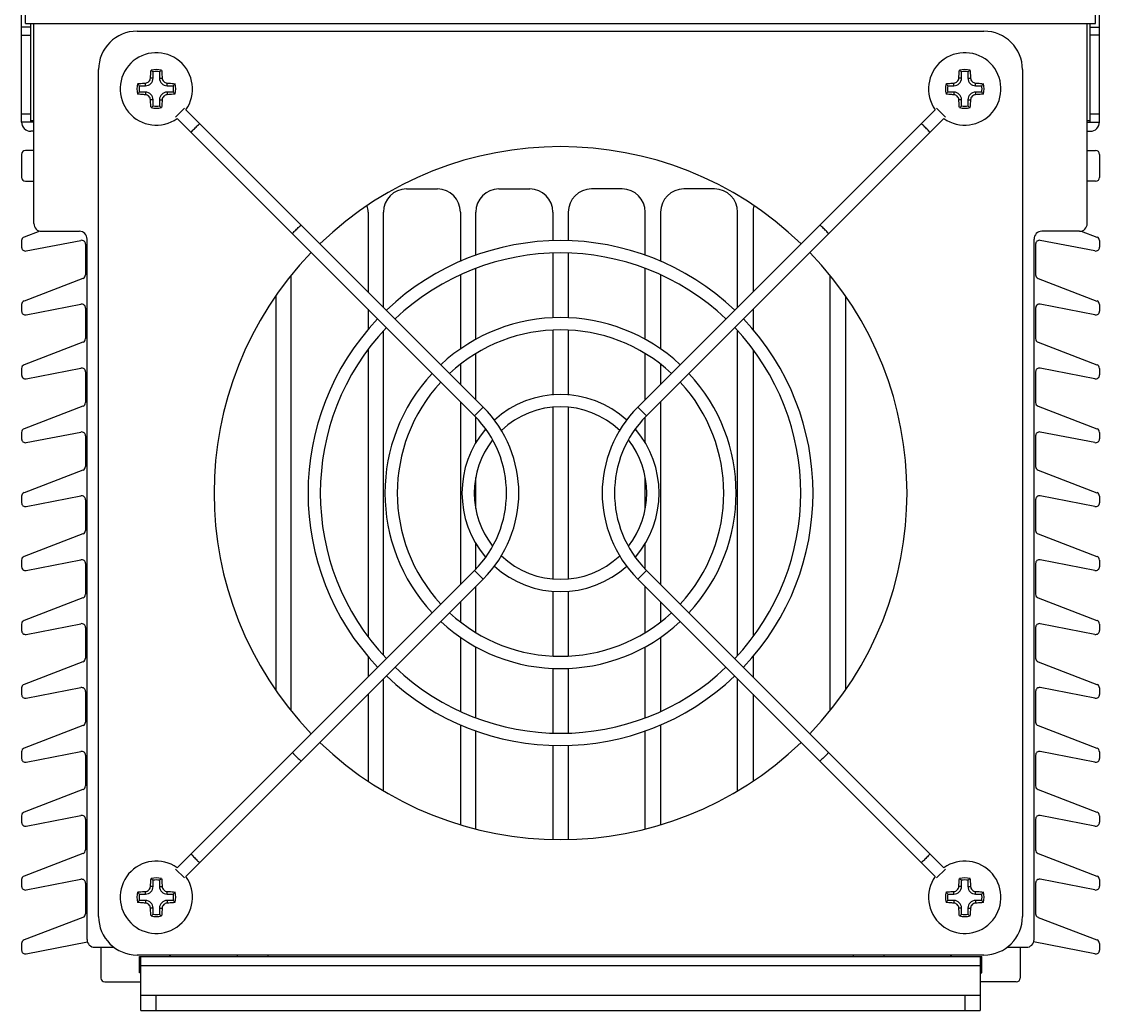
# Model space of a CAD drawing. Extents: x -425 to 6552, y -3049 to 3105.
# Drawn here: x -253 to -113, y -1290.4 to -1161.9 of the extents above; entities that cross this region are included whole.
import ezdxf

# ---------------------------------------------------------------- set-up
doc = ezdxf.new("R2010")
doc.units = 0
doc.layers.get('0').update_dxf_attribs({"linetype": 'CONTINUOUS'})

msp = doc.modelspace()

# ---------------------------------------------------------------- linework, layer by layer
at = {"color": 7, "linetype": 'CONTINUOUS'}
for p, q in [((-252.98, -1174.99), (-252.98, -1051.39)), ((-112.98, -1174.99), (-112.98, -1069.19)), ((-113.48, -1162.19), (-113.48, -1070.19)), ((-252.48, -1162.19), (-252.48, -1080.49)), ((-251.78, -1162.69), (-252.98, -1162.69)), ((-252.48, -1162.19), (-113.48, -1162.19)), ((-251.78, -1174.99), (-251.78, -1162.19)), ((-251.38, -1188.19), (-251.38, -1162.19)), ((-237.98, -1163.19), (-127.98, -1163.19)), ((-114.58, -1188.19), (-114.58, -1162.19)), ((-114.18, -1174.99), (-114.18, -1162.19)), ((-114.18, -1162.69), (-112.98, -1162.69)), ((-252.98, -1163.69), (-251.78, -1163.69)), ((-112.98, -1163.69), (-114.18, -1163.69)), ((-242.98, -1278.19), (-242.98, -1168.19)), ((-235.9, -1169.28), (-235.9, -1168.48)), ((-235.07, -1168.48), (-235.07, -1169.28)), ((-130.9, -1169.28), (-130.9, -1168.48)), ((-130.07, -1168.48), (-130.07, -1169.28)), ((-122.98, -1168.19), (-122.98, -1278.19)), ((-237.7, -1170.28), (-236.9, -1170.28)), ((-236.9, -1170.28), (-236.9, -1169.94)), ((-235.9, -1169.28), (-236.24, -1169.28)), ((-235.07, -1169.28), (-234.73, -1169.28)), ((-234.07, -1170.28), (-234.07, -1169.94)), ((-234.07, -1170.28), (-233.27, -1170.28)), ((-132.7, -1170.28), (-131.9, -1170.28)), ((-131.9, -1170.28), (-131.9, -1169.94)), ((-130.9, -1169.28), (-131.24, -1169.28)), ((-130.07, -1169.28), (-129.73, -1169.28)), ((-129.07, -1170.28), (-129.07, -1169.94)), ((-129.07, -1170.28), (-128.27, -1170.28)), ((-236.9, -1171.11), (-237.7, -1171.11)), ((-236.9, -1171.11), (-236.9, -1171.45)), ((-234.07, -1171.11), (-234.07, -1171.45)), ((-233.27, -1171.11), (-234.07, -1171.11)), ((-131.9, -1171.11), (-132.7, -1171.11)), ((-131.9, -1171.11), (-131.9, -1171.45)), ((-128.27, -1171.11), (-129.07, -1171.11)), ((-129.07, -1171.11), (-129.07, -1171.45)), ((-235.9, -1172.11), (-236.24, -1172.11)), ((-235.9, -1172.9), (-235.9, -1172.11)), ((-235.07, -1172.11), (-235.07, -1172.9)), ((-235.07, -1172.11), (-234.73, -1172.11)), ((-130.9, -1172.11), (-131.24, -1172.11)), ((-130.9, -1172.9), (-130.9, -1172.11)), ((-130.07, -1172.11), (-129.73, -1172.11)), ((-130.07, -1172.11), (-130.07, -1172.9)), ((-251.78, -1173.99), (-252.98, -1173.99)), ((-232.97, -1174.34), (-231.83, -1173.21)), ((-194.16, -1213.15), (-232.78, -1174.53)), ((-193.03, -1212.02), (-231.65, -1173.4)), ((-172.94, -1212.02), (-134.32, -1173.4)), ((-171.81, -1213.15), (-133.19, -1174.53)), ((-133, -1174.34), (-134.14, -1173.21)), ((-112.98, -1173.99), (-114.18, -1173.99)), ((-251.38, -1174.99), (-252.98, -1174.99)), ((-251.78, -1174.79), (-251.38, -1174.79)), ((-114.58, -1174.79), (-114.18, -1174.79)), ((-114.58, -1174.99), (-112.98, -1174.99)), ((-251.38, -1176.19), (-251.78, -1176.19)), ((-114.58, -1176.19), (-114.18, -1176.19)), ((-251.38, -1178.69), (-252.48, -1178.69)), ((-114.58, -1178.69), (-113.48, -1178.69)), ((-252.98, -1179.19), (-252.98, -1182.19)), ((-112.98, -1179.19), (-112.98, -1182.19)), ((-252.48, -1182.69), (-251.38, -1182.69)), ((-113.48, -1182.69), (-114.58, -1182.69)), ((-202.98, -1183.69), (-198.98, -1183.69)), ((-190.98, -1183.69), (-186.98, -1183.69)), ((-174.98, -1183.69), (-178.98, -1183.69)), ((-162.98, -1183.69), (-166.98, -1183.69)), ((-207.98, -1186.69), (-207.98, -1197.06)), ((-205.98, -1199.06), (-205.98, -1186.69)), ((-195.98, -1186.69), (-195.98, -1193.11)), ((-193.98, -1192.3), (-193.98, -1186.69)), ((-183.98, -1186.69), (-183.98, -1190.44)), ((-181.98, -1186.69), (-181.98, -1190.44)), ((-171.98, -1192.3), (-171.98, -1186.69)), ((-169.98, -1186.69), (-169.98, -1193.11)), ((-159.98, -1199.06), (-159.98, -1186.69)), ((-157.98, -1186.69), (-157.98, -1197.06)), ((-250.63, -1189.16), (-252.66, -1189.94)), ((-250.38, -1189.19), (-245.48, -1189.19)), ((-115.58, -1189.19), (-120.48, -1189.19)), ((-115.34, -1189.16), (-113.31, -1189.94)), ((-252.98, -1190.4), (-252.98, -1191.25)), ((-252.39, -1191.74), (-245.28, -1190.36)), ((-244.68, -1190.85), (-244.68, -1194.83)), ((-244.48, -1281.19), (-244.48, -1190.19)), ((-121.48, -1281.19), (-121.48, -1190.19)), ((-121.28, -1190.85), (-121.28, -1194.83)), ((-113.58, -1191.74), (-120.69, -1190.36)), ((-112.98, -1190.4), (-112.98, -1191.25)), ((-183.98, -1192.04), (-183.98, -1200.44)), ((-181.98, -1192.04), (-181.98, -1200.44)), ((-193.98, -1203.23), (-193.98, -1194.01)), ((-171.98, -1203.23), (-171.98, -1194.01)), ((-245.01, -1195.3), (-252.66, -1198.24)), ((-217.98, -1251.42), (-217.98, -1194.96)), ((-195.98, -1194.84), (-195.98, -1204.48)), ((-169.98, -1194.84), (-169.98, -1204.48)), ((-147.98, -1251.42), (-147.98, -1194.96)), ((-120.96, -1195.3), (-113.31, -1198.24)), ((-219.98, -1197.63), (-219.98, -1248.75)), ((-145.98, -1197.63), (-145.98, -1248.75)), ((-252.98, -1198.7), (-252.98, -1199.55)), ((-252.39, -1200.04), (-245.28, -1198.66)), ((-244.68, -1199.15), (-244.68, -1203.13)), ((-207.98, -1199.32), (-207.98, -1201.97)), ((-157.98, -1199.32), (-157.98, -1201.97)), ((-121.28, -1199.15), (-121.28, -1203.13)), ((-113.58, -1200.04), (-120.69, -1198.66)), ((-112.98, -1198.7), (-112.98, -1199.55)), ((-205.98, -1244.23), (-205.98, -1202.15)), ((-183.98, -1202.04), (-183.98, -1210.45)), ((-181.98, -1202.04), (-181.98, -1210.45)), ((-159.98, -1244.23), (-159.98, -1202.15)), ((-245.01, -1203.6), (-252.66, -1206.54)), ((-120.96, -1203.6), (-113.31, -1206.54)), ((-207.98, -1204.57), (-207.98, -1241.81)), ((-193.98, -1211.06), (-193.98, -1205.1)), ((-171.98, -1211.06), (-171.98, -1205.1)), ((-157.98, -1204.57), (-157.98, -1241.81)), ((-195.98, -1206.47), (-195.98, -1209.06)), ((-169.98, -1206.47), (-169.98, -1209.06)), ((-252.98, -1207), (-252.98, -1207.85)), ((-252.39, -1208.34), (-245.28, -1206.96)), ((-244.68, -1207.45), (-244.68, -1211.43)), ((-121.28, -1207.45), (-121.28, -1211.43)), ((-113.58, -1208.34), (-120.69, -1206.96)), ((-112.98, -1207), (-112.98, -1207.85)), ((-245.01, -1211.9), (-252.66, -1214.84)), ((-195.98, -1211.32), (-195.98, -1235.06)), ((-194.16, -1213.15), (-193.03, -1212.02)), ((-183.98, -1212.05), (-183.98, -1234.34)), ((-181.98, -1212.05), (-181.98, -1234.34)), ((-171.81, -1213.15), (-172.94, -1212.02)), ((-169.98, -1211.32), (-169.98, -1235.06)), ((-120.96, -1211.9), (-113.31, -1214.84)), ((-193.98, -1216.67), (-193.98, -1213.34)), ((-171.98, -1216.67), (-171.98, -1213.34)), ((-252.98, -1215.3), (-252.98, -1216.15)), ((-252.39, -1216.64), (-245.28, -1215.26)), ((-244.68, -1215.75), (-244.68, -1219.73)), ((-121.28, -1215.75), (-121.28, -1219.73)), ((-113.58, -1216.64), (-120.69, -1215.26)), ((-112.98, -1215.3), (-112.98, -1216.15)), ((-245.01, -1220.2), (-252.66, -1223.14)), ((-120.96, -1220.2), (-113.31, -1223.14)), ((-193.98, -1225.21), (-193.98, -1221.17)), ((-171.98, -1225.21), (-171.98, -1221.17)), ((-252.39, -1224.94), (-245.28, -1223.56)), ((-113.58, -1224.94), (-120.69, -1223.56)), ((-252.98, -1223.6), (-252.98, -1224.45)), ((-244.68, -1224.05), (-244.68, -1228.03)), ((-121.28, -1224.05), (-121.28, -1228.03)), ((-112.98, -1223.6), (-112.98, -1224.45)), ((-245.01, -1228.5), (-252.66, -1231.44)), ((-120.96, -1228.5), (-113.31, -1231.44)), ((-193.98, -1233.04), (-193.98, -1229.71)), ((-171.98, -1233.04), (-171.98, -1229.71)), ((-252.98, -1231.9), (-252.98, -1232.75)), ((-252.39, -1233.24), (-245.28, -1231.86)), ((-113.58, -1233.24), (-120.69, -1231.86)), ((-112.98, -1231.9), (-112.98, -1232.75)), ((-244.68, -1232.35), (-244.68, -1236.33)), ((-194.16, -1233.23), (-232.78, -1271.85)), ((-194.16, -1233.23), (-193.03, -1234.36)), ((-171.81, -1233.23), (-172.94, -1234.36)), ((-171.81, -1233.23), (-133.19, -1271.85)), ((-121.28, -1232.35), (-121.28, -1236.33)), ((-193.03, -1234.36), (-231.65, -1272.99)), ((-172.94, -1234.36), (-134.32, -1272.99)), ((-193.98, -1241.28), (-193.98, -1235.32)), ((-183.98, -1235.94), (-183.98, -1244.34)), ((-181.98, -1235.94), (-181.98, -1244.34)), ((-171.98, -1241.28), (-171.98, -1235.32)), ((-245.01, -1236.8), (-252.66, -1239.74)), ((-195.98, -1237.32), (-195.98, -1239.91)), ((-169.98, -1237.32), (-169.98, -1239.91)), ((-120.96, -1236.8), (-113.31, -1239.74)), ((-252.98, -1240.2), (-252.98, -1241.05)), ((-252.39, -1241.54), (-245.28, -1240.16)), ((-113.58, -1241.54), (-120.69, -1240.16)), ((-112.98, -1240.2), (-112.98, -1241.05)), ((-244.68, -1240.65), (-244.68, -1244.63)), ((-121.28, -1240.65), (-121.28, -1244.63)), ((-195.98, -1241.9), (-195.98, -1251.55)), ((-193.98, -1252.37), (-193.98, -1243.15)), ((-171.98, -1252.37), (-171.98, -1243.15)), ((-169.98, -1241.9), (-169.98, -1251.55)), ((-207.98, -1244.41), (-207.98, -1247.06)), ((-157.98, -1244.41), (-157.98, -1247.06)), ((-245.01, -1245.1), (-252.66, -1248.04)), ((-183.98, -1245.94), (-183.98, -1254.35)), ((-181.98, -1245.94), (-181.98, -1254.35)), ((-120.96, -1245.1), (-113.31, -1248.04)), ((-205.98, -1261.85), (-205.98, -1247.32)), ((-159.98, -1261.85), (-159.98, -1247.32)), ((-252.98, -1248.5), (-252.98, -1249.35)), ((-252.39, -1249.84), (-245.28, -1248.46)), ((-113.58, -1249.84), (-120.69, -1248.46)), ((-112.98, -1248.5), (-112.98, -1249.35)), ((-244.68, -1248.95), (-244.68, -1252.93)), ((-207.98, -1249.32), (-207.98, -1260.57)), ((-157.98, -1249.32), (-157.98, -1260.57)), ((-121.28, -1248.95), (-121.28, -1252.93)), ((-245.01, -1253.4), (-252.66, -1256.34)), ((-195.98, -1253.28), (-195.98, -1266.24)), ((-193.98, -1266.81), (-193.98, -1254.08)), ((-171.98, -1266.81), (-171.98, -1254.08)), ((-169.98, -1253.28), (-169.98, -1266.24)), ((-120.96, -1253.4), (-113.31, -1256.34)), ((-252.98, -1256.8), (-252.98, -1257.65)), ((-252.39, -1258.14), (-245.28, -1256.76)), ((-183.98, -1255.95), (-183.98, -1268.15)), ((-181.98, -1255.95), (-181.98, -1268.15)), ((-113.58, -1258.14), (-120.69, -1256.76)), ((-112.98, -1256.8), (-112.98, -1257.65)), ((-244.68, -1257.25), (-244.68, -1261.23)), ((-121.28, -1257.25), (-121.28, -1261.23)), ((-245.01, -1261.7), (-252.66, -1264.64)), ((-120.96, -1261.7), (-113.31, -1264.64)), ((-252.98, -1265.1), (-252.98, -1265.95)), ((-252.39, -1266.44), (-245.28, -1265.06)), ((-244.68, -1265.55), (-244.68, -1269.53)), ((-121.28, -1265.55), (-121.28, -1269.53)), ((-113.58, -1266.44), (-120.69, -1265.06)), ((-112.98, -1265.1), (-112.98, -1265.95)), ((-245.01, -1270), (-252.66, -1272.94)), ((-120.96, -1270), (-113.31, -1272.94)), ((-232.97, -1272.04), (-231.83, -1273.17)), ((-133, -1272.04), (-134.14, -1273.17)), ((-252.98, -1273.4), (-252.98, -1274.25)), ((-252.39, -1274.74), (-245.28, -1273.36)), ((-244.68, -1273.85), (-244.68, -1277.83)), ((-235.9, -1274.28), (-235.9, -1273.48)), ((-235.07, -1273.48), (-235.07, -1274.28)), ((-130.9, -1274.28), (-130.9, -1273.48)), ((-130.07, -1273.48), (-130.07, -1274.28)), ((-121.28, -1273.85), (-121.28, -1277.83)), ((-113.58, -1274.74), (-120.69, -1273.36)), ((-112.98, -1273.4), (-112.98, -1274.25)), ((-237.7, -1275.28), (-236.9, -1275.28)), ((-236.9, -1275.28), (-236.9, -1274.94)), ((-235.9, -1274.28), (-236.24, -1274.28)), ((-235.07, -1274.28), (-234.73, -1274.28)), ((-234.07, -1275.28), (-234.07, -1274.94)), ((-234.07, -1275.28), (-233.27, -1275.28)), ((-132.7, -1275.28), (-131.9, -1275.28)), ((-131.9, -1275.28), (-131.9, -1274.94)), ((-130.9, -1274.28), (-131.24, -1274.28)), ((-130.07, -1274.28), (-129.73, -1274.28)), ((-129.07, -1275.28), (-129.07, -1274.94)), ((-129.07, -1275.28), (-128.27, -1275.28)), ((-236.9, -1276.11), (-237.7, -1276.11)), ((-236.9, -1276.11), (-236.9, -1276.45)), ((-233.27, -1276.11), (-234.07, -1276.11)), ((-234.07, -1276.11), (-234.07, -1276.45)), ((-131.9, -1276.11), (-132.7, -1276.11)), ((-131.9, -1276.11), (-131.9, -1276.45)), ((-128.27, -1276.11), (-129.07, -1276.11)), ((-129.07, -1276.11), (-129.07, -1276.45)), ((-235.9, -1277.11), (-236.24, -1277.11)), ((-235.9, -1277.9), (-235.9, -1277.11)), ((-235.07, -1277.11), (-234.73, -1277.11)), ((-235.07, -1277.11), (-235.07, -1277.9)), ((-130.9, -1277.11), (-131.24, -1277.11)), ((-130.9, -1277.9), (-130.9, -1277.11)), ((-130.07, -1277.11), (-129.73, -1277.11)), ((-130.07, -1277.11), (-130.07, -1277.9)), ((-245.01, -1278.3), (-252.66, -1281.24)), ((-120.96, -1278.3), (-113.31, -1281.24)), ((-252.98, -1281.7), (-252.98, -1282.55)), ((-252.39, -1283.04), (-244.43, -1281.5)), ((-243.48, -1282.19), (-240.97, -1282.19)), ((-242.68, -1282.19), (-242.68, -1286.19)), ((-125, -1282.19), (-122.48, -1282.19)), ((-123.28, -1282.19), (-123.28, -1286.19)), ((-113.58, -1283.04), (-121.54, -1281.5)), ((-112.98, -1281.7), (-112.98, -1282.55)), ((-127.98, -1283.19), (-237.98, -1283.19)), ((-237.68, -1283.39), (-128.28, -1283.39)), ((-237.68, -1285.49), (-237.68, -1283.39)), ((-237.48, -1290.39), (-237.48, -1283.39)), ((-224.98, -1283.19), (-224.98, -1283.39)), ((-220.98, -1283.19), (-220.98, -1283.39)), ((-144.98, -1283.19), (-144.98, -1283.39)), ((-140.98, -1283.19), (-140.98, -1283.39)), ((-128.48, -1283.39), (-128.48, -1290.39)), ((-128.28, -1285.49), (-128.28, -1283.39)), ((-128.48, -1284.59), (-237.48, -1284.59)), ((-237.48, -1285.49), (-237.68, -1285.49)), ((-128.48, -1285.49), (-128.28, -1285.49)), ((-242.18, -1286.69), (-237.48, -1286.69)), ((-123.78, -1286.69), (-128.48, -1286.69)), ((-237.48, -1288.39), (-128.48, -1288.39)), ((-235.48, -1290.39), (-235.48, -1288.39)), ((-130.48, -1288.39), (-130.48, -1290.39)), ((-237.48, -1290.39), (-128.48, -1290.39))]:
    msp.add_line(p, q, dxfattribs=at)
for centre, radius, start, end in [((-237.98, -1168.19), 5, 90, 180), ((-127.98, -1168.19), 5, 0, 90), ((-235.48, -1170.69), 4.7, 324.8145, 305.1855), ((-130.48, -1170.69), 4.7, 234.8145, 215.1855), ((-235.48, -1170.69), 2.52, 74.2586, 105.7414), ((-240.73, -1174.3), 7.57, 50.3231, 52.9243), ((-235.48, -1170.69), 2.25, 79.3916, 100.6084), ((-230.24, -1174.3), 7.57, 127.0757, 129.6769), ((-130.48, -1170.69), 2.52, 74.2586, 105.7414), ((-135.73, -1174.3), 7.57, 50.3231, 52.9243), ((-130.48, -1170.69), 2.25, 79.3916, 100.6084), ((-125.24, -1174.3), 7.57, 127.0757, 129.6769), ((-235.48, -1170.69), 2.52, 164.2586, 195.7414), ((-231.87, -1165.45), 7.57, 217.0757, 219.6769), ((-235.48, -1170.69), 2.25, 169.3916, 190.6084), ((-236.9, -1169.28), 1, 270, 0), ((-234.07, -1169.28), 1, 180, 270), ((-239.1, -1165.45), 7.57, 320.3231, 322.9243), ((-235.48, -1170.69), 2.25, 349.3916, 10.6084), ((-235.48, -1170.69), 2.52, 344.2586, 15.7414), ((-130.48, -1170.69), 2.52, 164.2586, 195.7414), ((-126.87, -1165.45), 7.57, 217.0757, 219.6769), ((-130.48, -1170.69), 2.25, 169.3916, 190.6084), ((-131.9, -1169.28), 1, 270, 0), ((-129.07, -1169.28), 1, 180, 270), ((-134.1, -1165.45), 7.57, 320.3231, 322.9243), ((-130.48, -1170.69), 2.25, 349.3916, 10.6084), ((-130.48, -1170.69), 2.52, 344.2586, 15.7414), ((-231.87, -1175.94), 7.57, 140.3231, 142.9243), ((-236.9, -1172.11), 1, 0, 90), ((-234.07, -1172.11), 1, 90, 180), ((-239.1, -1175.94), 7.57, 37.0757, 39.6769), ((-126.87, -1175.94), 7.57, 140.3231, 142.9243), ((-131.9, -1172.11), 1, 0, 90), ((-129.07, -1172.11), 1, 90, 180), ((-134.1, -1175.94), 7.57, 37.0757, 39.6769), ((-240.73, -1167.08), 7.57, 307.0757, 309.6769), ((-235.48, -1170.69), 2.52, 254.2586, 285.7414), ((-235.48, -1170.69), 2.25, 259.3916, 280.6084), ((-230.24, -1167.08), 7.57, 230.3231, 232.9243), ((-135.73, -1167.08), 7.57, 307.0757, 309.6769), ((-130.48, -1170.69), 2.52, 254.2586, 285.7414), ((-130.48, -1170.69), 2.25, 259.3916, 280.6084), ((-125.24, -1167.08), 7.57, 230.3231, 232.9243), ((-251.78, -1174.99), 1.2, 180, 270), ((-114.18, -1174.99), 1.2, 270, 0), ((-252.48, -1179.19), 0.5, 90, 180), ((-182.98, -1223.19), 45, 46.0168, 133.9832), ((-113.48, -1179.19), 0.5, 0, 90), ((-252.48, -1182.19), 0.5, 180, 270), ((-113.48, -1182.19), 0.5, 270, 0), ((-202.98, -1186.69), 3, 90, 180), ((-198.98, -1186.69), 3, 0, 90), ((-190.98, -1186.69), 3, 90, 180), ((-186.98, -1186.69), 3, 0, 90), ((-178.98, -1186.69), 3, 90, 180), ((-174.98, -1186.69), 3, 0, 90), ((-166.98, -1186.69), 3, 90, 180), ((-162.98, -1186.69), 3, 0, 90), ((-210.98, -1186.69), 3, 0, 15.4565), ((-154.98, -1186.69), 3, 164.5435, 180), ((-250.38, -1188.19), 1, 180, 270), ((-115.58, -1188.19), 1, 270, 0), ((-252.48, -1190.4), 0.5, 111, 180), ((-245.48, -1190.19), 1, 0, 90), ((-120.48, -1190.19), 1, 90, 180), ((-113.48, -1190.4), 0.5, 0, 69), ((-252.48, -1191.25), 0.5, 180, 281), ((-245.18, -1190.85), 0.5, 0, 101), ((-182.98, -1223.19), 32.8, 46.3992, 133.6008), ((-120.78, -1190.85), 0.5, 79, 180), ((-113.48, -1191.25), 0.5, 259, 0), ((-182.98, -1223.19), 45, 136.0168, 223.9832), ((-182.98, -1223.19), 31.2, 46.471, 133.529), ((-182.98, -1223.19), 45, 316.0168, 43.9832), ((-245.18, -1194.83), 0.5, 291, 0), ((-120.78, -1194.83), 0.5, 180, 249), ((-252.48, -1198.7), 0.5, 111, 180), ((-113.48, -1198.7), 0.5, 0, 69), ((-252.48, -1199.55), 0.5, 180, 281), ((-245.18, -1199.15), 0.5, 0, 101), ((-120.78, -1199.15), 0.5, 79, 180), ((-113.48, -1199.55), 0.5, 259, 0), ((-182.98, -1223.19), 32.8, 136.3992, 223.6008), ((-182.98, -1223.19), 22.8, 47.0136, 132.9864), ((-182.98, -1223.19), 32.8, 316.3992, 43.6008), ((-182.98, -1223.19), 31.2, 136.471, 223.529), ((-182.98, -1223.19), 21.2, 47.1656, 132.8344), ((-182.98, -1223.19), 31.2, 316.471, 43.529), ((-245.18, -1203.13), 0.5, 291, 0), ((-120.78, -1203.13), 0.5, 180, 249), ((-252.48, -1207), 0.5, 111, 180), ((-113.48, -1207), 0.5, 0, 69), ((-252.48, -1207.85), 0.5, 180, 281), ((-245.18, -1207.45), 0.5, 0, 101), ((-182.98, -1223.19), 22.8, 137.0136, 222.9864), ((-182.98, -1223.19), 22.8, 317.0136, 42.9864), ((-120.78, -1207.45), 0.5, 79, 180), ((-113.48, -1207.85), 0.5, 259, 0), ((-182.98, -1223.19), 21.2, 137.1656, 222.8344), ((-182.98, -1223.19), 21.2, 317.1656, 42.8344), ((-182.98, -1223.19), 12.8, 47.812, 132.188), ((-245.18, -1211.43), 0.5, 291, 0), ((-204.2, -1223.19), 15.8, 315, 45), ((-182.98, -1223.19), 11.2, 46.6495, 133.3505), ((-161.77, -1223.19), 15.8, 135, 225), ((-120.78, -1211.43), 0.5, 180, 249), ((-204.2, -1223.19), 14.2, 315, 45), ((-161.77, -1223.19), 14.2, 135, 225), ((-252.48, -1215.3), 0.5, 111, 180), ((-182.98, -1223.19), 12.8, 139.4702, 220.5298), ((-182.98, -1223.19), 12.8, 319.4702, 40.5298), ((-113.48, -1215.3), 0.5, 0, 69), ((-252.48, -1216.15), 0.5, 180, 281), ((-245.18, -1215.75), 0.5, 0, 101), ((-182.98, -1223.19), 11.2, 141.9406, 218.0594), ((-182.98, -1223.19), 11.2, 321.9406, 38.0594), ((-120.78, -1215.75), 0.5, 79, 180), ((-113.48, -1216.15), 0.5, 259, 0), ((-245.18, -1219.73), 0.5, 291, 0), ((-120.78, -1219.73), 0.5, 180, 249), ((-252.48, -1223.6), 0.5, 111, 180), ((-245.18, -1224.05), 0.5, 0, 101), ((-120.78, -1224.05), 0.5, 79, 180), ((-113.48, -1223.6), 0.5, 0, 69), ((-252.48, -1224.45), 0.5, 180, 281), ((-113.48, -1224.45), 0.5, 259, 0), ((-245.18, -1228.03), 0.5, 291, 0), ((-120.78, -1228.03), 0.5, 180, 249), ((-252.48, -1231.9), 0.5, 111, 180), ((-245.18, -1232.35), 0.5, 0, 101), ((-182.98, -1223.19), 11.2, 226.6495, 313.3505), ((-120.78, -1232.35), 0.5, 79, 180), ((-113.48, -1231.9), 0.5, 0, 69), ((-252.48, -1232.75), 0.5, 180, 281), ((-182.98, -1223.19), 12.8, 227.812, 312.188), ((-113.48, -1232.75), 0.5, 259, 0), ((-245.18, -1236.33), 0.5, 291, 0), ((-120.78, -1236.33), 0.5, 180, 249), ((-182.98, -1223.19), 21.2, 227.1656, 312.8344), ((-252.48, -1240.2), 0.5, 111, 180), ((-245.18, -1240.65), 0.5, 0, 101), ((-182.98, -1223.19), 22.8, 227.0136, 312.9864), ((-120.78, -1240.65), 0.5, 79, 180), ((-113.48, -1240.2), 0.5, 0, 69), ((-252.48, -1241.05), 0.5, 180, 281), ((-113.48, -1241.05), 0.5, 259, 0), ((-245.18, -1244.63), 0.5, 291, 0), ((-182.98, -1223.19), 31.2, 226.471, 313.529), ((-120.78, -1244.63), 0.5, 180, 249), ((-182.98, -1223.19), 32.8, 226.3992, 313.6008), ((-252.48, -1248.5), 0.5, 111, 180), ((-245.18, -1248.95), 0.5, 0, 101), ((-120.78, -1248.95), 0.5, 79, 180), ((-113.48, -1248.5), 0.5, 0, 69), ((-252.48, -1249.35), 0.5, 180, 281), ((-113.48, -1249.35), 0.5, 259, 0), ((-245.18, -1252.93), 0.5, 291, 0), ((-120.78, -1252.93), 0.5, 180, 249), ((-182.98, -1223.19), 45, 226.0168, 313.9832), ((-252.48, -1256.8), 0.5, 111, 180), ((-245.18, -1257.25), 0.5, 0, 101), ((-120.78, -1257.25), 0.5, 79, 180), ((-113.48, -1256.8), 0.5, 0, 69), ((-252.48, -1257.65), 0.5, 180, 281), ((-113.48, -1257.65), 0.5, 259, 0), ((-245.18, -1261.23), 0.5, 291, 0), ((-120.78, -1261.23), 0.5, 180, 249), ((-252.48, -1265.1), 0.5, 111, 180), ((-245.18, -1265.55), 0.5, 0, 101), ((-120.78, -1265.55), 0.5, 79, 180), ((-113.48, -1265.1), 0.5, 0, 69), ((-252.48, -1265.95), 0.5, 180, 281), ((-113.48, -1265.95), 0.5, 259, 0), ((-245.18, -1269.53), 0.5, 291, 0), ((-120.78, -1269.53), 0.5, 180, 249), ((-235.48, -1275.69), 4.7, 54.8145, 35.1855), ((-130.48, -1275.69), 4.7, 144.8145, 125.1855), ((-252.48, -1273.4), 0.5, 111, 180), ((-245.18, -1273.85), 0.5, 0, 101), ((-235.48, -1275.69), 2.52, 74.2586, 105.7414), ((-240.73, -1279.3), 7.57, 50.3231, 52.9243), ((-235.48, -1275.69), 2.25, 79.3916, 100.6084), ((-230.24, -1279.3), 7.57, 127.0757, 129.6769), ((-130.48, -1275.69), 2.52, 74.2586, 105.7414), ((-135.73, -1279.3), 7.57, 50.3231, 52.9243), ((-130.48, -1275.69), 2.25, 79.3916, 100.6084), ((-125.24, -1279.3), 7.57, 127.0757, 129.6769), ((-120.78, -1273.85), 0.5, 79, 180), ((-113.48, -1273.4), 0.5, 0, 69), ((-252.48, -1274.25), 0.5, 180, 281), ((-235.48, -1275.69), 2.52, 164.2586, 195.7414), ((-231.87, -1270.45), 7.57, 217.0757, 219.6769), ((-235.48, -1275.69), 2.25, 169.3916, 190.6084), ((-236.9, -1274.28), 1, 270, 0), ((-234.07, -1274.28), 1, 180, 270), ((-239.1, -1270.45), 7.57, 320.3231, 322.9243), ((-235.48, -1275.69), 2.25, 349.3916, 10.6084), ((-235.48, -1275.69), 2.52, 344.2586, 15.7414), ((-130.48, -1275.69), 2.52, 164.2586, 195.7414), ((-126.87, -1270.45), 7.57, 217.0757, 219.6769), ((-130.48, -1275.69), 2.25, 169.3916, 190.6084), ((-131.9, -1274.28), 1, 270, 0), ((-129.07, -1274.28), 1, 180, 270), ((-134.1, -1270.45), 7.57, 320.3231, 322.9243), ((-130.48, -1275.69), 2.25, 349.3916, 10.6084), ((-130.48, -1275.69), 2.52, 344.2586, 15.7414), ((-113.48, -1274.25), 0.5, 259, 0), ((-231.87, -1280.94), 7.57, 140.3231, 142.9243), ((-236.9, -1277.11), 1, 0, 90), ((-234.07, -1277.11), 1, 90, 180), ((-239.1, -1280.94), 7.57, 37.0757, 39.6769), ((-126.87, -1280.94), 7.57, 140.3231, 142.9243), ((-131.9, -1277.11), 1, 0, 90), ((-129.07, -1277.11), 1, 90, 180), ((-134.1, -1280.94), 7.57, 37.0757, 39.6769), ((-245.18, -1277.83), 0.5, 291, 0), ((-237.98, -1278.19), 5, 180, 270), ((-240.73, -1272.08), 7.57, 307.0757, 309.6769), ((-235.48, -1275.69), 2.52, 254.2586, 285.7414), ((-235.48, -1275.69), 2.25, 259.3916, 280.6084), ((-230.24, -1272.08), 7.57, 230.3231, 232.9243), ((-135.73, -1272.08), 7.57, 307.0757, 309.6769), ((-130.48, -1275.69), 2.52, 254.2586, 285.7414), ((-130.48, -1275.69), 2.25, 259.3916, 280.6084), ((-125.24, -1272.08), 7.57, 230.3231, 232.9243), ((-127.98, -1278.19), 5, 270, 0), ((-120.78, -1277.83), 0.5, 180, 249), ((-252.48, -1281.7), 0.5, 111, 180), ((-243.48, -1281.19), 1, 180, 270), ((-122.48, -1281.19), 1, 270, 0), ((-113.48, -1281.7), 0.5, 0, 69), ((-252.48, -1282.55), 0.5, 180, 281), ((-233.98, -1282.89), 0.5, 270, 322.8463), ((-131.98, -1282.89), 0.5, 217.1537, 270), ((-113.48, -1282.55), 0.5, 259, 0), ((-242.18, -1286.19), 0.5, 180, 270), ((-123.78, -1286.19), 0.5, 270, 0)]:
    msp.add_arc(centre, radius, start, end, dxfattribs=at)
for points, knots in [([(-236.24, -1169.28), (-236.24, -1169.19), (-236.22, -1168.85), (-236.19, -1168.52), (-236.17, -1168.27)], [0, 0, 0, 0, 0.257775, 1, 1, 1, 1]), ([(-234.8, -1168.27), (-234.79, -1168.35), (-234.76, -1168.68), (-234.74, -1169.02), (-234.73, -1169.28)], [0, 0, 0, 0, 0.241535, 1, 1, 1, 1]), ([(-131.24, -1169.28), (-131.24, -1169.19), (-131.22, -1168.85), (-131.19, -1168.52), (-131.17, -1168.27)], [0, 0, 0, 0, 0.257775, 1, 1, 1, 1]), ([(-129.8, -1168.27), (-129.79, -1168.35), (-129.76, -1168.68), (-129.74, -1169.02), (-129.73, -1169.28)], [0, 0, 0, 0, 0.241535, 1, 1, 1, 1]), ([(-237.91, -1170.01), (-237.83, -1170), (-237.49, -1169.97), (-237.15, -1169.95), (-236.9, -1169.94)], [0, 0, 0, 0, 0.241537, 1, 1, 1, 1]), ([(-236.9, -1169.94), (-236.73, -1169.93), (-236.4, -1169.78), (-236.25, -1169.44), (-236.24, -1169.28)], [0, 0, 0, 0, 0.500006, 1, 1, 1, 1]), ([(-234.73, -1169.28), (-234.72, -1169.44), (-234.57, -1169.78), (-234.24, -1169.93), (-234.07, -1169.94)], [0, 0, 0, 0, 0.499793, 1, 1, 1, 1]), ([(-234.07, -1169.94), (-233.98, -1169.94), (-233.65, -1169.96), (-233.31, -1169.98), (-233.06, -1170.01)], [0, 0, 0, 0, 0.257775, 1, 1, 1, 1]), ([(-132.91, -1170.01), (-132.83, -1170), (-132.49, -1169.97), (-132.15, -1169.95), (-131.9, -1169.94)], [0, 0, 0, 0, 0.241537, 1, 1, 1, 1]), ([(-131.9, -1169.94), (-131.73, -1169.93), (-131.4, -1169.78), (-131.25, -1169.44), (-131.24, -1169.28)], [0, 0, 0, 0, 0.500006, 1, 1, 1, 1]), ([(-129.73, -1169.28), (-129.72, -1169.44), (-129.57, -1169.78), (-129.24, -1169.93), (-129.07, -1169.94)], [0, 0, 0, 0, 0.499793, 1, 1, 1, 1]), ([(-129.07, -1169.94), (-128.98, -1169.94), (-128.65, -1169.96), (-128.31, -1169.98), (-128.06, -1170.01)], [0, 0, 0, 0, 0.257775, 1, 1, 1, 1]), ([(-236.9, -1171.45), (-236.99, -1171.44), (-237.32, -1171.42), (-237.66, -1171.4), (-237.91, -1171.37)], [0, 0, 0, 0, 0.257775, 1, 1, 1, 1]), ([(-236.24, -1172.11), (-236.25, -1171.94), (-236.4, -1171.6), (-236.73, -1171.46), (-236.9, -1171.45)], [0, 0, 0, 0, 0.499793, 1, 1, 1, 1]), ([(-234.07, -1171.45), (-234.24, -1171.46), (-234.57, -1171.6), (-234.72, -1171.94), (-234.73, -1172.11)], [0, 0, 0, 0, 0.500006, 1, 1, 1, 1]), ([(-233.06, -1171.37), (-233.14, -1171.38), (-233.48, -1171.41), (-233.81, -1171.43), (-234.07, -1171.45)], [0, 0, 0, 0, 0.241537, 1, 1, 1, 1]), ([(-131.9, -1171.45), (-131.99, -1171.44), (-132.32, -1171.42), (-132.66, -1171.4), (-132.91, -1171.37)], [0, 0, 0, 0, 0.257775, 1, 1, 1, 1]), ([(-131.24, -1172.11), (-131.25, -1171.94), (-131.4, -1171.6), (-131.73, -1171.46), (-131.9, -1171.45)], [0, 0, 0, 0, 0.499793, 1, 1, 1, 1]), ([(-129.07, -1171.45), (-129.24, -1171.46), (-129.57, -1171.6), (-129.72, -1171.94), (-129.73, -1172.11)], [0, 0, 0, 0, 0.500006, 1, 1, 1, 1]), ([(-128.06, -1171.37), (-128.14, -1171.38), (-128.48, -1171.41), (-128.81, -1171.43), (-129.07, -1171.45)], [0, 0, 0, 0, 0.241537, 1, 1, 1, 1]), ([(-236.17, -1173.12), (-236.18, -1173.03), (-236.21, -1172.7), (-236.23, -1172.36), (-236.24, -1172.11)], [0, 0, 0, 0, 0.241535, 1, 1, 1, 1]), ([(-234.73, -1172.11), (-234.73, -1172.19), (-234.75, -1172.53), (-234.78, -1172.87), (-234.8, -1173.12)], [0, 0, 0, 0, 0.257775, 1, 1, 1, 1]), ([(-131.17, -1173.12), (-131.18, -1173.03), (-131.21, -1172.7), (-131.23, -1172.36), (-131.24, -1172.11)], [0, 0, 0, 0, 0.241535, 1, 1, 1, 1]), ([(-129.73, -1172.11), (-129.73, -1172.19), (-129.75, -1172.53), (-129.78, -1172.87), (-129.8, -1173.12)], [0, 0, 0, 0, 0.257775, 1, 1, 1, 1]), ([(-230.96, -1176.35), (-230.96, -1176.34), (-230.95, -1176.32), (-230.93, -1176.29), (-230.88, -1176.23), (-230.79, -1176.12), (-230.63, -1175.95), (-230.43, -1175.75), (-230.22, -1175.54), (-230.06, -1175.39), (-229.95, -1175.3), (-229.89, -1175.25), (-229.86, -1175.23), (-229.83, -1175.21), (-229.83, -1175.22)], [0, 0, 0, 0, 0.011393, 0.04021, 0.086408, 0.148302, 0.309658, 0.5, 0.690342, 0.851698, 0.913592, 0.95979, 0.988607, 1, 1, 1, 1]), ([(-135.01, -1176.35), (-135.01, -1176.34), (-135.02, -1176.32), (-135.04, -1176.29), (-135.09, -1176.23), (-135.18, -1176.12), (-135.34, -1175.95), (-135.54, -1175.75), (-135.75, -1175.54), (-135.91, -1175.39), (-136.02, -1175.3), (-136.08, -1175.25), (-136.11, -1175.23), (-136.14, -1175.21), (-136.14, -1175.22)], [0, 0, 0, 0, 0.011393, 0.04021, 0.086408, 0.148302, 0.309658, 0.5, 0.690342, 0.851698, 0.913592, 0.95979, 0.988607, 1, 1, 1, 1]), ([(-217.79, -1189.52), (-217.79, -1189.51), (-217.78, -1189.49), (-217.76, -1189.45), (-217.71, -1189.39), (-217.62, -1189.29), (-217.46, -1189.12), (-217.26, -1188.91), (-217.05, -1188.71), (-216.89, -1188.56), (-216.78, -1188.47), (-216.72, -1188.42), (-216.69, -1188.4), (-216.66, -1188.38), (-216.66, -1188.39)], [0, 0, 0, 0, 0.011393, 0.04021, 0.086407, 0.148301, 0.309658, 0.5, 0.690342, 0.851699, 0.913593, 0.95979, 0.988607, 1, 1, 1, 1]), ([(-148.18, -1189.52), (-148.18, -1189.51), (-148.19, -1189.49), (-148.21, -1189.45), (-148.26, -1189.39), (-148.35, -1189.29), (-148.51, -1189.12), (-148.71, -1188.91), (-148.92, -1188.71), (-149.08, -1188.56), (-149.19, -1188.47), (-149.25, -1188.42), (-149.28, -1188.4), (-149.31, -1188.38), (-149.31, -1188.39)], [0, 0, 0, 0, 0.011393, 0.04021, 0.086407, 0.148301, 0.309658, 0.5, 0.690342, 0.851699, 0.913593, 0.95979, 0.988607, 1, 1, 1, 1]), ([(-217.79, -1256.87), (-217.79, -1256.87), (-217.78, -1256.89), (-217.76, -1256.93), (-217.71, -1256.99), (-217.62, -1257.1), (-217.46, -1257.26), (-217.26, -1257.47), (-217.05, -1257.67), (-216.89, -1257.82), (-216.78, -1257.92), (-216.72, -1257.96), (-216.69, -1257.99), (-216.66, -1258), (-216.66, -1258)], [0, 0, 0, 0, 0.011393, 0.04021, 0.086407, 0.148301, 0.309658, 0.5, 0.690342, 0.851699, 0.913593, 0.95979, 0.988607, 1, 1, 1, 1]), ([(-148.18, -1256.87), (-148.18, -1256.87), (-148.19, -1256.89), (-148.21, -1256.93), (-148.26, -1256.99), (-148.35, -1257.1), (-148.51, -1257.26), (-148.71, -1257.47), (-148.92, -1257.67), (-149.08, -1257.82), (-149.19, -1257.92), (-149.25, -1257.96), (-149.28, -1257.99), (-149.31, -1258), (-149.31, -1258)], [0, 0, 0, 0, 0.011393, 0.04021, 0.086407, 0.148301, 0.309658, 0.5, 0.690342, 0.851699, 0.913593, 0.95979, 0.988607, 1, 1, 1, 1]), ([(-230.96, -1270.03), (-230.96, -1270.04), (-230.95, -1270.06), (-230.93, -1270.1), (-230.88, -1270.16), (-230.79, -1270.27), (-230.63, -1270.43), (-230.43, -1270.64), (-230.22, -1270.84), (-230.06, -1270.99), (-229.95, -1271.09), (-229.89, -1271.13), (-229.86, -1271.16), (-229.83, -1271.17), (-229.83, -1271.17)], [0, 0, 0, 0, 0.011393, 0.04021, 0.086408, 0.148302, 0.309658, 0.5, 0.690342, 0.851698, 0.913592, 0.95979, 0.988607, 1, 1, 1, 1]), ([(-135.01, -1270.03), (-135.01, -1270.04), (-135.02, -1270.06), (-135.04, -1270.1), (-135.09, -1270.16), (-135.18, -1270.27), (-135.34, -1270.43), (-135.54, -1270.64), (-135.75, -1270.84), (-135.91, -1270.99), (-136.02, -1271.09), (-136.08, -1271.13), (-136.11, -1271.16), (-136.14, -1271.17), (-136.14, -1271.17)], [0, 0, 0, 0, 0.011393, 0.04021, 0.086408, 0.148302, 0.309658, 0.5, 0.690342, 0.851698, 0.913592, 0.95979, 0.988607, 1, 1, 1, 1]), ([(-236.24, -1274.28), (-236.24, -1274.19), (-236.22, -1273.85), (-236.19, -1273.52), (-236.17, -1273.27)], [0, 0, 0, 0, 0.257775, 1, 1, 1, 1]), ([(-234.8, -1273.27), (-234.79, -1273.35), (-234.76, -1273.68), (-234.74, -1274.02), (-234.73, -1274.28)], [0, 0, 0, 0, 0.241535, 1, 1, 1, 1]), ([(-131.24, -1274.28), (-131.24, -1274.19), (-131.22, -1273.85), (-131.19, -1273.52), (-131.17, -1273.27)], [0, 0, 0, 0, 0.257775, 1, 1, 1, 1]), ([(-129.8, -1273.27), (-129.79, -1273.35), (-129.76, -1273.68), (-129.74, -1274.02), (-129.73, -1274.28)], [0, 0, 0, 0, 0.241535, 1, 1, 1, 1]), ([(-237.91, -1275.01), (-237.83, -1275), (-237.49, -1274.97), (-237.15, -1274.95), (-236.9, -1274.94)], [0, 0, 0, 0, 0.241537, 1, 1, 1, 1]), ([(-236.9, -1274.94), (-236.73, -1274.93), (-236.4, -1274.78), (-236.25, -1274.44), (-236.24, -1274.28)], [0, 0, 0, 0, 0.500006, 1, 1, 1, 1]), ([(-234.73, -1274.28), (-234.72, -1274.44), (-234.57, -1274.78), (-234.24, -1274.93), (-234.07, -1274.94)], [0, 0, 0, 0, 0.499793, 1, 1, 1, 1]), ([(-234.07, -1274.94), (-233.98, -1274.94), (-233.65, -1274.96), (-233.31, -1274.98), (-233.06, -1275.01)], [0, 0, 0, 0, 0.257775, 1, 1, 1, 1]), ([(-132.91, -1275.01), (-132.83, -1275), (-132.49, -1274.97), (-132.15, -1274.95), (-131.9, -1274.94)], [0, 0, 0, 0, 0.241537, 1, 1, 1, 1]), ([(-131.9, -1274.94), (-131.73, -1274.93), (-131.4, -1274.78), (-131.25, -1274.44), (-131.24, -1274.28)], [0, 0, 0, 0, 0.500006, 1, 1, 1, 1]), ([(-129.73, -1274.28), (-129.72, -1274.44), (-129.57, -1274.78), (-129.24, -1274.93), (-129.07, -1274.94)], [0, 0, 0, 0, 0.499793, 1, 1, 1, 1]), ([(-129.07, -1274.94), (-128.98, -1274.94), (-128.65, -1274.96), (-128.31, -1274.98), (-128.06, -1275.01)], [0, 0, 0, 0, 0.257775, 1, 1, 1, 1]), ([(-236.9, -1276.45), (-236.99, -1276.44), (-237.32, -1276.42), (-237.66, -1276.4), (-237.91, -1276.37)], [0, 0, 0, 0, 0.257775, 1, 1, 1, 1]), ([(-236.24, -1277.11), (-236.25, -1276.94), (-236.4, -1276.6), (-236.73, -1276.46), (-236.9, -1276.45)], [0, 0, 0, 0, 0.499793, 1, 1, 1, 1]), ([(-234.07, -1276.45), (-234.24, -1276.46), (-234.57, -1276.6), (-234.72, -1276.94), (-234.73, -1277.11)], [0, 0, 0, 0, 0.500006, 1, 1, 1, 1]), ([(-233.06, -1276.37), (-233.14, -1276.38), (-233.48, -1276.41), (-233.81, -1276.43), (-234.07, -1276.45)], [0, 0, 0, 0, 0.241537, 1, 1, 1, 1]), ([(-131.9, -1276.45), (-131.99, -1276.44), (-132.32, -1276.42), (-132.66, -1276.4), (-132.91, -1276.37)], [0, 0, 0, 0, 0.257775, 1, 1, 1, 1]), ([(-131.24, -1277.11), (-131.25, -1276.94), (-131.4, -1276.6), (-131.73, -1276.46), (-131.9, -1276.45)], [0, 0, 0, 0, 0.499793, 1, 1, 1, 1]), ([(-129.07, -1276.45), (-129.24, -1276.46), (-129.57, -1276.6), (-129.72, -1276.94), (-129.73, -1277.11)], [0, 0, 0, 0, 0.500006, 1, 1, 1, 1]), ([(-128.06, -1276.37), (-128.14, -1276.38), (-128.48, -1276.41), (-128.81, -1276.43), (-129.07, -1276.45)], [0, 0, 0, 0, 0.241537, 1, 1, 1, 1]), ([(-236.17, -1278.12), (-236.18, -1278.03), (-236.21, -1277.7), (-236.23, -1277.36), (-236.24, -1277.11)], [0, 0, 0, 0, 0.241535, 1, 1, 1, 1]), ([(-234.73, -1277.11), (-234.73, -1277.19), (-234.75, -1277.53), (-234.78, -1277.87), (-234.8, -1278.12)], [0, 0, 0, 0, 0.257775, 1, 1, 1, 1]), ([(-131.17, -1278.12), (-131.18, -1278.03), (-131.21, -1277.7), (-131.23, -1277.36), (-131.24, -1277.11)], [0, 0, 0, 0, 0.241535, 1, 1, 1, 1]), ([(-129.73, -1277.11), (-129.73, -1277.19), (-129.75, -1277.53), (-129.78, -1277.87), (-129.8, -1278.12)], [0, 0, 0, 0, 0.257775, 1, 1, 1, 1])]:
    msp.add_open_spline(points, degree=3, knots=knots, dxfattribs=at)

doc.saveas('drawing.dxf')
